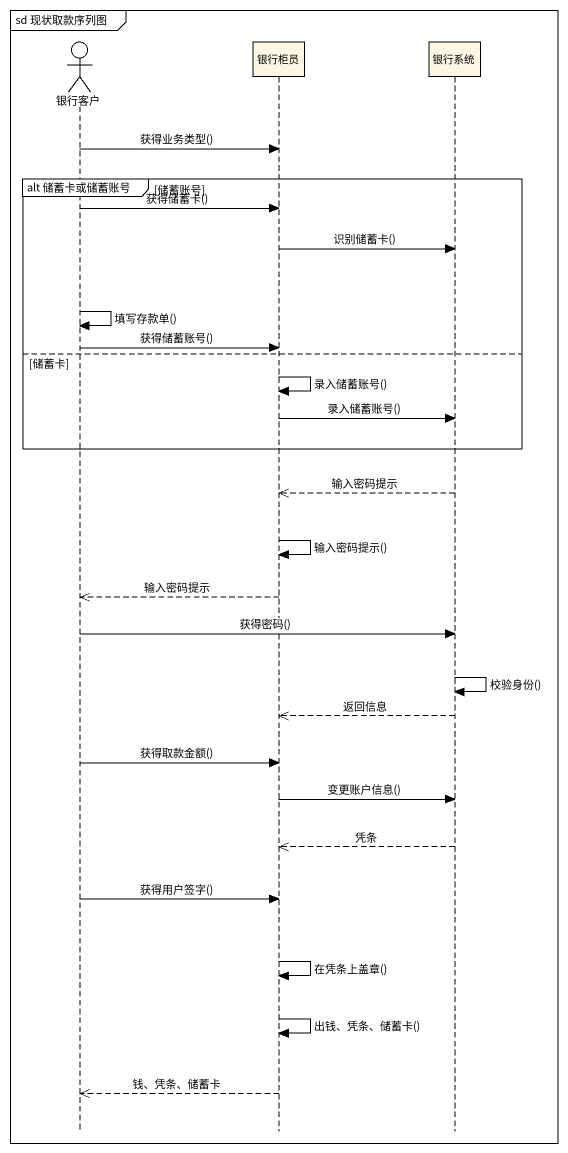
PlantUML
@startuml
mainframe sd 现状取款序列图
hide footbox
actor 银行客户
participant 银行柜员
participant 银行系统

银行客户 -> 银行柜员 : 获得业务类型()
group alt 储蓄卡或储蓄账号 [储蓄账号]
  银行客户 -> 银行柜员 : 获得储蓄卡()
  银行柜员 -> 银行系统 : 识别储蓄卡()
  银行客户 -> 银行客户 : 填写存款单()
  银行客户 -> 银行柜员 : 获得储蓄账号()
else 储蓄卡
  银行柜员 -> 银行柜员 : 录入储蓄账号()
  银行柜员 -> 银行系统 : 录入储蓄账号()
end
银行系统 -->> 银行柜员 : 输入密码提示
银行柜员 -> 银行柜员 : 输入密码提示()
银行柜员 -->> 银行客户 : 输入密码提示
银行客户 -> 银行系统 : 获得密码()
银行系统 -> 银行系统 : 校验身份()
银行系统 -->> 银行柜员 : 返回信息
银行客户 -> 银行柜员 : 获得取款金额()
银行柜员 -> 银行系统 : 变更账户信息()
银行系统 -->> 银行柜员 : 凭条
银行客户 -> 银行柜员 : 获得用户签字()
银行柜员 -> 银行柜员 : 在凭条上盖章()
银行柜员 -> 银行柜员 : 出钱、凭条、储蓄卡()
银行柜员 -->> 银行客户 : 钱、凭条、储蓄卡
@enduml
